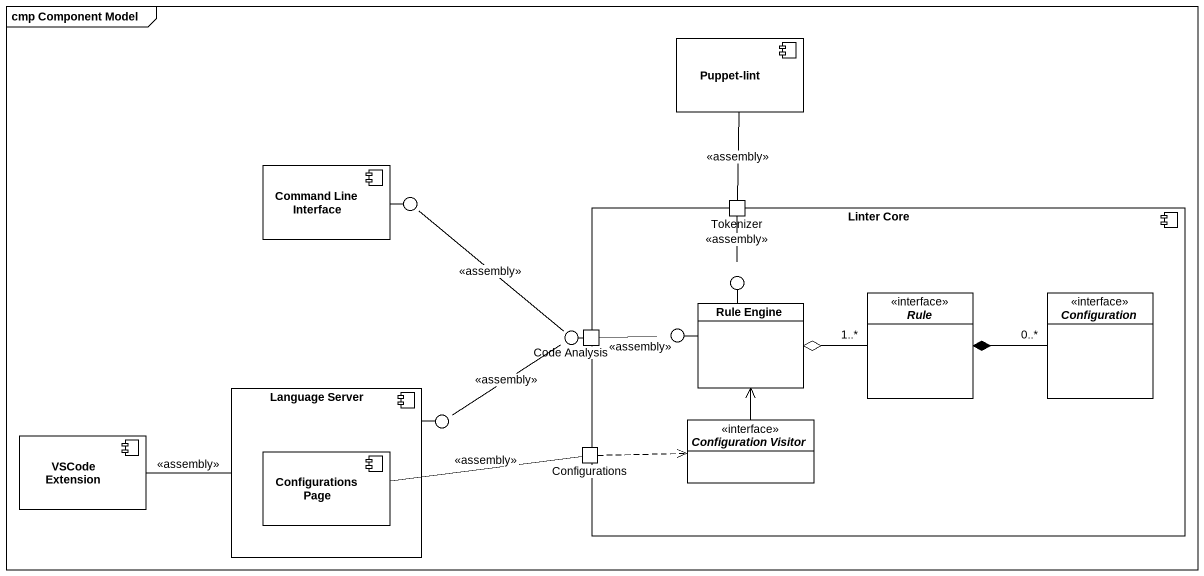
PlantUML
@startuml
mainframe cmp Component Model
allowmixing
hide circle
hide empty members
component "Puppet-lint" as Puppet_lint
component "Command Line Interface" as Command_Line_Interface
() " " as lollipop1
component "Linter Core" as Linter_Core {
  port Tokenizer
  class "Rule Engine" as Rule_Engine
  interface Rule
  interface Configuration
  port " " as port1
  port Configurations
  interface "Configuration Visitor" as Configuration_Visitor
}
() " " as lollipop2
() "Code Analysis" as Code_Analysis
() " " as lollipop3
component "Language Server" as Language_Server {
  component "Configurations Page" as Configurations_Page
}
component "VSCode Extension" as VSCode_Extension
() " " as lollipop4
Command_Line_Interface -right- lollipop1
Rule_Engine -up- lollipop2
Linter_Core -left- Code_Analysis
Rule_Engine -left- lollipop3
Language_Server -right- lollipop4
lollipop1 -- Code_Analysis : <<assembly>>
Tokenizer -up- Puppet_lint : <<assembly>>
lollipop2 -up- Tokenizer : <<assembly>>
Rule "1..*" -left-o Rule_Engine
Configuration "0..*" -left-* Rule
port1 -right- lollipop3 : <<assembly>>
VSCode_Extension -right- Language_Server : <<assembly>>
Configurations_Page -right- Configurations : <<assembly>>
lollipop4 -up- Code_Analysis : <<assembly>>
Configurations .right.> Configuration_Visitor
Configuration_Visitor -up-> Rule_Engine
@enduml
